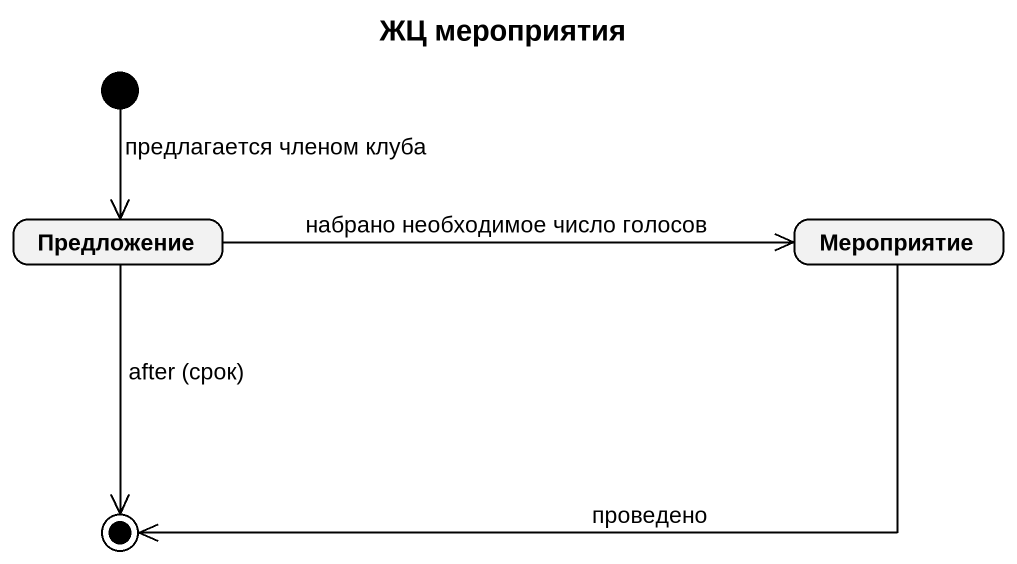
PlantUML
@startuml
title ЖЦ мероприятия
hide empty description
state Предложение
state Мероприятие
[*] --> Предложение : предлагается членом клуба
Предложение -right-> Мероприятие : набрано необходимое число голосов
Предложение --> [*] : after (срок)
Мероприятие -left-> [*] : проведено
@enduml
